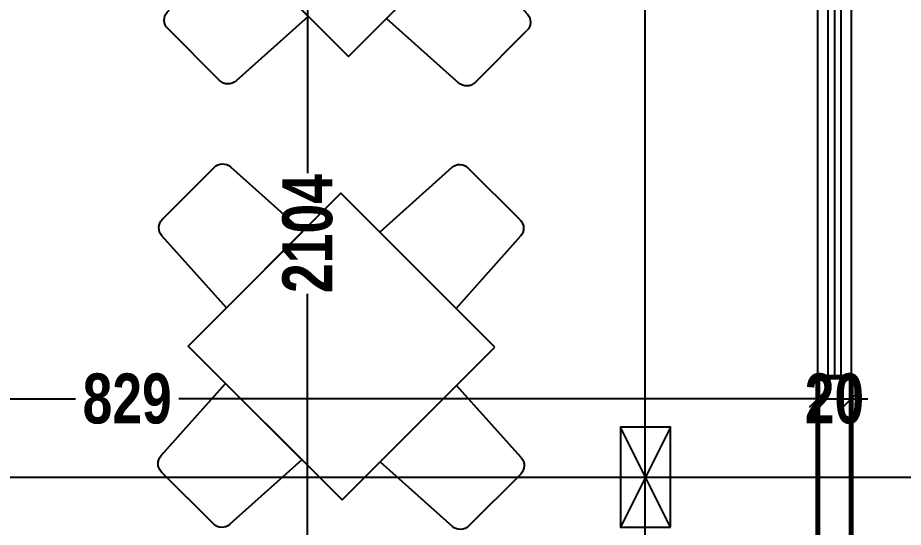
# Model space of a CAD drawing. Extents: x 285329 to 658348, y -83126 to -16980.
# Drawn here: x 337789 to 338321, y -41378 to -41072 of the extents above; entities that cross this region are included whole.
import ezdxf

# ---------------------------------------------------------------- set-up
doc = ezdxf.new("R2010")
doc.units = 0
doc.layers.get('0').update_dxf_attribs({"linetype": 'CONTINUOUS'})
doc.layers.get('DEFPOINTS').update_dxf_attribs({"color": 9, "linetype": 'CONTINUOUS'})
for name, color, linetype in [('AXIS', 1, 'CONTINUOUS'), ('COLUMN', 5, 'CONTINUOUS'), ('FURNITURE', 4, 'CONTINUOUS'), ('WALL', 7, 'CONTINUOUS'), ('WALL1', 2, 'CONTINUOUS')]:
    doc.layers.add(name, color=color, linetype=linetype)
doc.layers.add('VIS', color=8, linetype='CONTINUOUS', lineweight=18)
doc.styles.add('CITYBLUEPRINT', font='cityb___.ttf', dxfattribs={"width": 0.8})
doc.dimstyles.new('50', dxfattribs={"dimtxt": 30, "dimasz": 10, "dimexe": 5, "dimexo": 6, "dimgap": 5, "dimtad": 0, "dimdec": 0, "dimdsep": 46, "dimtxsty": 'CITYBLUEPRINT', "dimblk1": 'OBLIQUE', "dimblk2": 'OBLIQUE', "dimsah": 1, "dimcen": 0.05, "dimdle": 0.03, "dimclre": 22, "dimclrt": 7, "dimadec": 0, "dimazin": 0, "dimtfac": 1, "dimtdec": 0, "dimtix": 1, "dimtmove": 0, "dimatfit": 3, "dimldrblk": 'OBLIQUE', "dimfxl": 1, "dimtolj": 1, "dimtzin": 0, "dimarcsym": 0})

# ---------------------------------------------------------------- blocks, each defined once
blk = doc.blocks.new('COLUMN')
at = {"layer": 'AXIS'}
for p, q in [((236924.7, -9644.26), (236984.7, -9674.26)), ((236984.7, -9644.26), (236924.7, -9674.26))]:
    blk.add_line(p, q, dxfattribs=at)
at = {"layer": 'COLUMN'}
blk.add_lwpolyline([(236924.7, -9644.26), (236984.7, -9644.26), (236984.7, -9674.26), (236924.7, -9674.26)], close=True, dxfattribs=at)
blk = doc.blocks.new('cbcb')
at = {"layer": 'AXIS'}
for p, q in [((329123.22, -10741.85), (329122.69, -14326.13)), ((327226.6, -12978.66), (329571.96, -12978.66))]:
    blk.add_line(p, q, dxfattribs=at)
at = {"layer": 'WALL', "linetype": 'Continuous', "xscale": -1, "rotation": 270}
blk.add_blockref('COLUMN', (338782.48, -249933.36), dxfattribs=at)
blk = doc.blocks.new('T')
at = {"layer": 'FURNITURE'}
for p, q in [((59.79, 45), (29.25, 45)), ((24.26, 40.28), (22.02, 0)), ((67.02, 0), (64.78, 40.28)), ((67.02, 0), (22.02, 0)), ((0, -22.5), (-40.28, -24.74)), ((0, -22.5), (0, -67.5)), ((90.71, -22.5), (130.99, -24.74)), ((90.71, -22.5), (90.71, -67.5)), ((-45, -29.73), (-45, -60.27)), ((135.71, -29.73), (135.71, -60.27)), ((-40.28, -65.26), (0, -67.5)), ((130.99, -65.26), (90.71, -67.5)), ((67.86, -90), (22.86, -90)), ((25.09, -130.28), (22.86, -90)), ((67.86, -90), (65.62, -130.28)), ((60.63, -135), (30.09, -135))]:
    blk.add_line(p, q, dxfattribs=at)
blk.add_lwpolyline([(90.71, -90), (0, -90), (0, 0), (90.71, 0)], close=True, dxfattribs=at)
for centre, start, end in [((29.25, 40), 90, 176.8202), ((59.79, 40), 3.1798, 90), ((-40, -29.73), 93.1798, 180), ((130.71, -29.73), 0, 86.8202), ((-40, -60.27), 180, 266.8202), ((130.71, -60.27), 273.1798, 0), ((30.09, -130), 183.1798, 270), ((60.63, -130), 270, 356.8202)]:
    blk.add_arc(centre, 5, start, end, dxfattribs=at)
at = {"layer": 'WALL'}
blk.add_line((124.22, -65), (124.22, -65), dxfattribs=at)
blk = doc.blocks.new('_Oblique')
at = {"color": 0, "lineweight": -2}
blk.add_line((-0.5, -0.5), (0.5, 0.5), dxfattribs=at)
blk = doc.blocks.new('*D2269')
at = {"layer": 'DEFPOINTS', "color": 0, "linetype": 'Continuous', "lineweight": 5, "transparency": 16777216}
for p in [(337963, -40149.34), (337963, -42253.58), (337977.89, -42253.58)]:
    blk.add_point(p, dxfattribs=at)
at = {"layer": 'VIS', "color": 22, "linetype": 'Continuous', "lineweight": -2, "transparency": 16777216}
for p, q in [((337957, -40149.34), (337958, -40149.34)), ((337971.89, -42253.58), (337958, -42253.58))]:
    blk.add_line(p, q, dxfattribs=at)
at = {"layer": 'VIS', "color": 0, "linetype": 'Continuous', "lineweight": -2, "transparency": 16777216}
for p, q in [((337963, -40149.31), (337963, -41165.31)), ((337963, -42253.61), (337963, -41237.6))]:
    blk.add_line(p, q, dxfattribs=at)
at = {"layer": 'VIS', "color": 0, "linetype": 'Continuous', "lineweight": -2, "transparency": 16777216, "xscale": 10, "yscale": 10, "zscale": 10}
for p, rotation in [((337963, -40149.34), 90), ((337963, -42253.58), 270)]:
    blk.add_blockref('_Oblique', p, dxfattribs=dict(at, rotation=rotation))
at = {"layer": 'VIS', "color": 7, "linetype": 'Continuous', "lineweight": 5, "transparency": 16777216, "insert": (337963, -41201.46), "char_height": 30, "attachment_point": 5, "rotation": 90, "style": 'CITYBLUEPRINT'}
blk.add_mtext('\\A1;2104', dxfattribs=at)
blk = doc.blocks.new('*D2331')
at = {"layer": 'DEFPOINTS', "color": 0, "linetype": 'Continuous', "lineweight": 5, "transparency": 16777216}
for p in [(337440.12, -41282.19), (338269.25, -41300.63), (338269.25, -41302.52)]:
    blk.add_point(p, dxfattribs=at)
at = {"layer": 'VIS', "color": 22, "linetype": 'Continuous', "lineweight": -2, "transparency": 16777216}
for p, q in [((337440.12, -41288.19), (337440.12, -41305.63)), ((338269.25, -41296.52), (338269.25, -41295.63))]:
    blk.add_line(p, q, dxfattribs=at)
at = {"layer": 'VIS', "color": 0, "linetype": 'Continuous', "lineweight": -2, "transparency": 16777216}
for p, q in [((337440.09, -41300.63), (337823.74, -41300.63)), ((338269.28, -41300.63), (337885.62, -41300.63))]:
    blk.add_line(p, q, dxfattribs=at)
at = {"layer": 'VIS', "color": 0, "linetype": 'Continuous', "lineweight": -2, "transparency": 16777216, "xscale": 10, "yscale": 10, "zscale": 10, "rotation": 180}
blk.add_blockref('_Oblique', (337440.12, -41300.63), dxfattribs=at)
at = {"layer": 'VIS', "color": 0, "linetype": 'Continuous', "lineweight": -2, "transparency": 16777216, "xscale": 10, "yscale": 10, "zscale": 10}
blk.add_blockref('_Oblique', (338269.25, -41300.63), dxfattribs=at)
at = {"layer": 'VIS', "color": 7, "linetype": 'Continuous', "lineweight": 5, "transparency": 16777216, "insert": (337854.68, -41300.63), "char_height": 30, "attachment_point": 5, "style": 'CITYBLUEPRINT'}
blk.add_mtext('\\A1;829', dxfattribs=at)
blk = doc.blocks.new('*D2332')
at = {"layer": 'DEFPOINTS', "color": 0, "linetype": 'Continuous', "lineweight": 5, "transparency": 16777216}
for p in [(338269.25, -41302.52), (338289.25, -41300.63), (338289.25, -41302.52)]:
    blk.add_point(p, dxfattribs=at)
at = {"layer": 'VIS', "color": 22, "linetype": 'Continuous', "lineweight": -2, "transparency": 16777216}
for p, q in [((338269.25, -41296.52), (338269.25, -41295.63)), ((338289.25, -41296.52), (338289.25, -41295.63))]:
    blk.add_line(p, q, dxfattribs=at)
at = {"layer": 'VIS', "color": 0, "linetype": 'Continuous', "lineweight": -2, "transparency": 16777216}
for p, q in [((338269.25, -41300.63), (338259.25, -41300.63)), ((338269.25, -41300.63), (338289.25, -41300.63)), ((338289.25, -41300.63), (338299.25, -41300.63))]:
    blk.add_line(p, q, dxfattribs=at)
at = {"layer": 'VIS', "color": 0, "linetype": 'Continuous', "lineweight": -2, "transparency": 16777216, "xscale": 10, "yscale": 10, "zscale": 10}
blk.add_blockref('_Oblique', (338269.25, -41300.63), dxfattribs=at)
at = {"layer": 'VIS', "color": 0, "linetype": 'Continuous', "lineweight": -2, "transparency": 16777216, "xscale": 10, "yscale": 10, "zscale": 10, "rotation": 180}
blk.add_blockref('_Oblique', (338289.25, -41300.63), dxfattribs=at)
at = {"layer": 'VIS', "color": 7, "linetype": 'Continuous', "lineweight": 5, "transparency": 16777216, "insert": (338279.25, -41300.63), "char_height": 30, "attachment_point": 5, "style": 'CITYBLUEPRINT'}
blk.add_mtext('\\A1;20', dxfattribs=at)

msp = doc.modelspace()

# ---------------------------------------------------------------- linework, layer by layer
at = {"layer": 'FURNITURE', "ltscale": 3}
for points in [[(338269.25, -41032.71), (338289.25, -41032.71), (338289.25, -41287.71), (338269.25, -41287.71)], [(338283.07, -41287.71), (338275.42, -41287.71), (338275.42, -41032.71), (338283.07, -41032.71)]]:
    msp.add_lwpolyline(points, close=True, dxfattribs=at)
at = {"layer": 'WALL', "linetype": 'Continuous', "const_width": 3}
msp.add_lwpolyline([(338289.25, -41347.71), (338289.25, -41287.71), (338269.25, -41287.71), (338269.25, -41347.71), (338269.25, -41407.71), (338289.25, -41407.71), (338289.25, -41347.71)], dxfattribs=at)
at = {"layer": 'WALL', "linetype": 'Continuous'}
msp.add_lwpolyline([(338269.25, -41287.71), (338289.25, -41287.71), (338289.25, -41407.71), (338269.25, -41407.71)], close=True, dxfattribs=at)
at = {"layer": 'WALL1'}
msp.add_line((338279.25, -41032.71), (338279.25, -41287.71), dxfattribs=at)

# ---------------------------------------------------------------- block references
at = {"layer": 'VIS', "linetype": 'Continuous', "lineweight": 5}
msp.add_blockref('cbcb', (9042.55, -28369.04), dxfattribs=at)
at = {"layer": 'WALL1', "xscale": -1.440000000011355, "yscale": 1.440000000002328, "zscale": 1.439999999999999, "rotation": 134.9999999999999}
for p in [(337895.09, -41002.91), (337891.36, -41268.96)]:
    msp.add_blockref('T', p, dxfattribs=at)

# ---------------------------------------------------------------- dimensions: what is measured, and where the dimension line sits
at = {"layer": 'VIS', "linetype": 'Continuous', "lineweight": 5}
dim = msp.add_linear_dim(base=(337963, -42253.58), p1=(337963, -40149.34), p2=(337977.89, -42253.58), angle=90, dimstyle='50', override={"dimtmove": 1}, dxfattribs=at)
dim.commit()
dim.dimension.update_dxf_attribs({"geometry": '*D2269', "text_midpoint": (337963, -41201.46)})
for base, p1, p2, picture, middle in [((338269.25, -41300.63), (337440.12, -41282.19), (338269.25, -41302.52), '*D2331', (337854.68, -41300.63)), ((338289.25, -41300.63), (338269.25, -41302.52), (338289.25, -41302.52), '*D2332', (338279.25, -41300.63))]:
    dim = msp.add_linear_dim(base=base, p1=p1, p2=p2, dimstyle='50', override={"dimtmove": 1}, dxfattribs=at)
    dim.commit()
    dim.dimension.update_dxf_attribs({"geometry": picture, "text_midpoint": middle})

doc.saveas('drawing.dxf')
